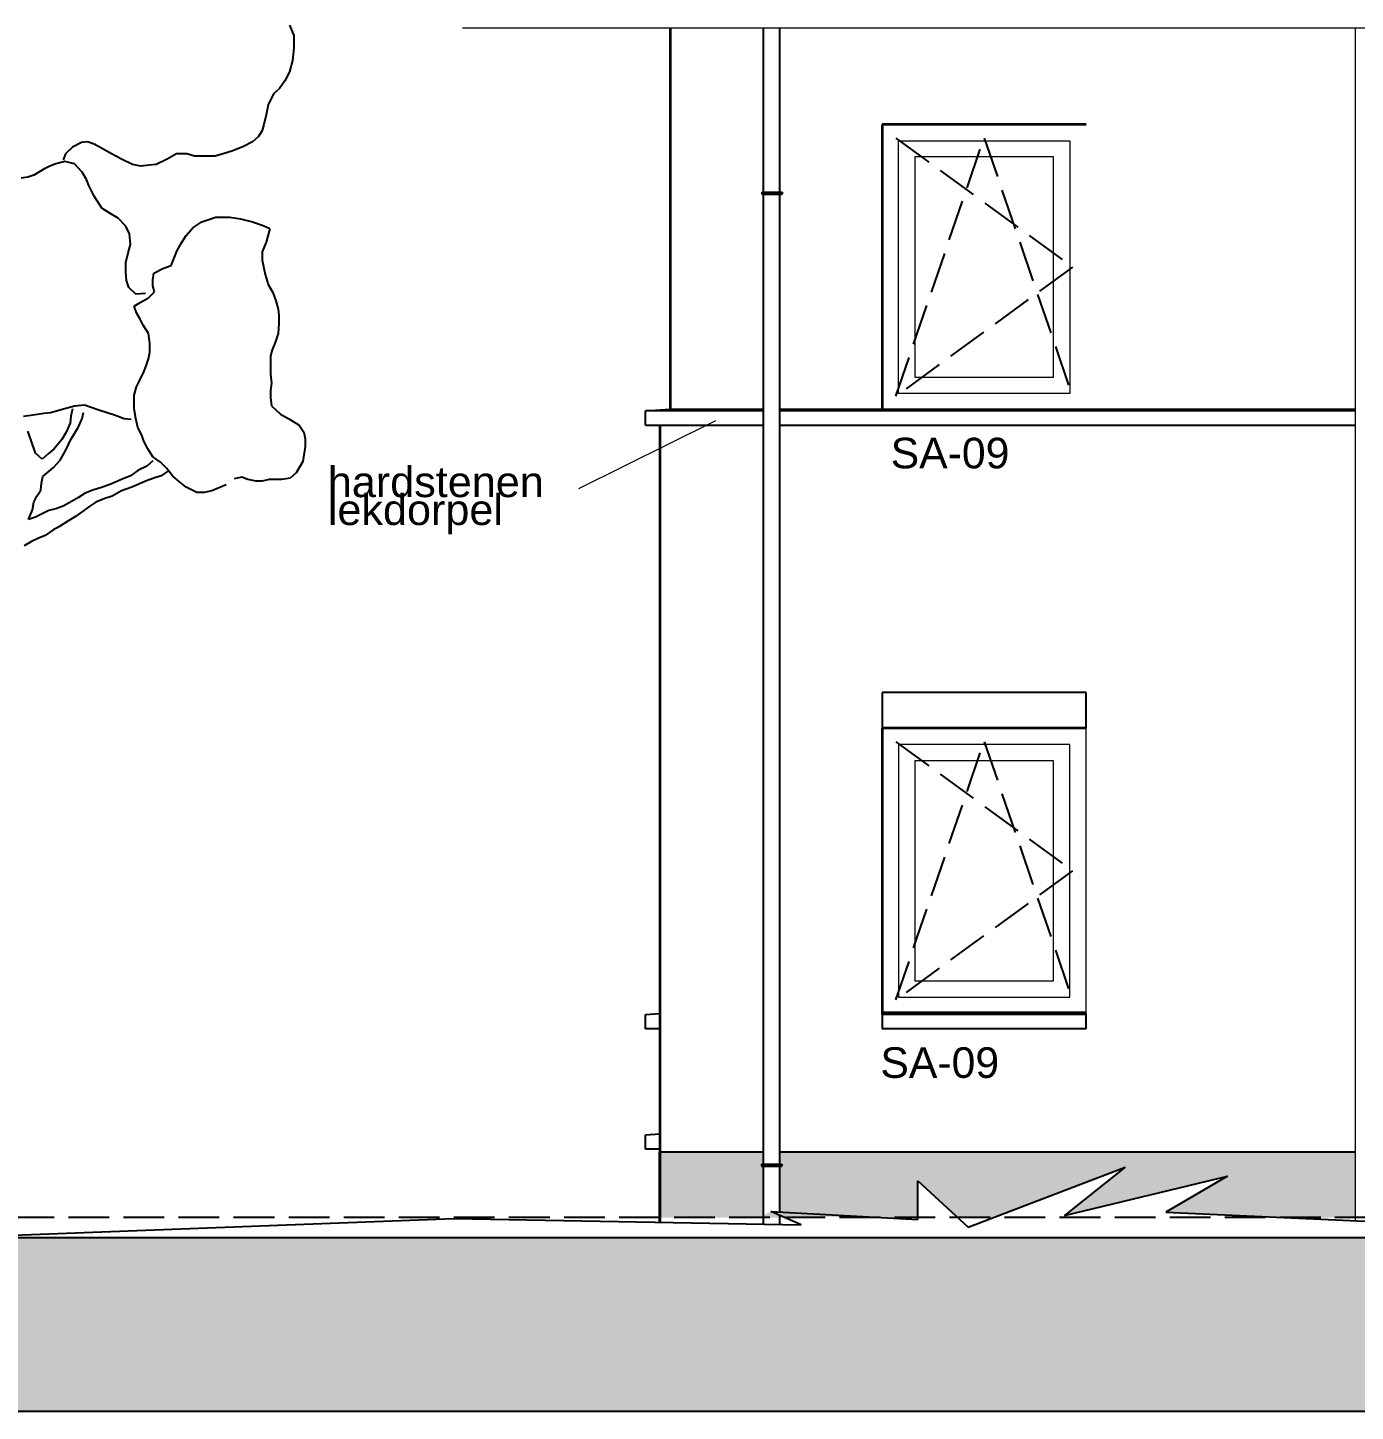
# Model space of a CAD drawing. Header units: millimetres. Extents: x 0 to 1200, y 0 to 841.
# Drawn here: x 270.9 to 336, y 662.8 to 730.6 of the extents above; entities that cross this region are included whole.
import ezdxf

# ---------------------------------------------------------------- set-up
doc = ezdxf.new("R2010")
doc.units = ezdxf.units.MM
doc.linetypes.add('PUNKT2_S9', pattern=[1, 0, -1])
doc.linetypes.add('VERDECKT2_S2', pattern=[2.7, 2, -0.7])
doc.layers.add('Standard', color=7, linetype='Continuous', lineweight=25)
doc.styles.add('ARIAL', font='arial.ttf')

msp = doc.modelspace()

# ---------------------------------------------------------------- hatches: boundary and pattern name
at = {"layer": 'Standard', "linetype": 'PUNKT2_S9', "lineweight": 25}
for points in [[(306.948, 675.503), (301.868, 675.503), (301.868, 672.303), (307.985, 672.303), (307.312, 672.594), (306.948, 672.423), (306.948, 674.823), (306.844, 674.823), (306.844, 674.923), (306.948, 674.923)], [(335.968, 675.503), (307.748, 675.503), (307.748, 674.923), (307.855, 674.923), (307.855, 674.823), (307.748, 674.823), (307.748, 672.38), (312.678, 672.303), (314.51, 672.303), (314.51, 674.104), (316.482, 672.303), (318.211, 672.303), (324.686, 674.775), (321.708, 672.397), (329.692, 674.327), (326.672, 672.565), (332.477, 672.303), (335.968, 672.303)]]:
    msp.add_hatch(color=253, dxfattribs=at).paths.add_polyline_path(points)
at = {"layer": 'Standard', "linetype": 'PUNKT2_S9', "lineweight": -3}
h = msp.add_hatch(color=0, dxfattribs=at)
h.paths.add_polyline_path([(399.628, 667.961), (399.653, 668.19), (399.622, 668.441), (399.528, 668.636), (399.381, 668.779), (399.181, 668.854), (398.956, 668.869), (398.506, 668.873), (397.783, 668.873), (397.783, 667.477), (398.468, 667.477), (399.009, 667.492), (399.3, 667.544), (399.447, 667.634), (399.559, 667.777)])
h.paths.add_polyline_path([(425.334, 667.492), (425.624, 667.544), (425.771, 667.634), (425.884, 667.777), (425.953, 667.961), (425.978, 668.19), (425.946, 668.441), (425.852, 668.636), (425.706, 668.779), (425.506, 668.854), (425.28, 668.869), (424.83, 668.873), (424.108, 668.873), (424.108, 667.477), (424.793, 667.477)])
h.paths.add_polyline_path([(266.468, 662.803), (566.468, 662.803), (566.468, 671.303), (266.468, 671.303)])
h.paths.add_polyline_path([(457.576, 665.23), (459.877, 665.23), (459.877, 664.303), (456.651, 664.303), (456.651, 669.758), (457.576, 669.758)], flags=16)
h.paths.add_polyline_path([(455.754, 669.803), (455.754, 668.873), (453.28, 668.873), (453.28, 667.654), (455.582, 667.654), (455.582, 666.727), (453.28, 666.727), (453.28, 665.23), (455.841, 665.23), (455.841, 664.303), (452.355, 664.303), (452.355, 669.803)], flags=16)
h.paths.add_polyline_path([(448.619, 669.803), (449.779, 665.732), (450.901, 669.803), (451.884, 669.803), (450.242, 664.303), (449.254, 664.303), (447.616, 669.803)], flags=16)
h.paths.add_polyline_path([(447.213, 668.873), (444.739, 668.873), (444.739, 667.654), (447.041, 667.654), (447.041, 666.727), (444.739, 666.727), (444.739, 665.23), (447.3, 665.23), (447.3, 664.303), (443.814, 664.303), (443.814, 669.803), (447.213, 669.803)], flags=16)
h.paths.add_polyline_path([(440.966, 667.252), (442.96, 667.252), (442.96, 665.061), (442.604, 664.742), (442.116, 664.464), (441.563, 664.273), (441, 664.21), (440.328, 664.299), (439.746, 664.57), (439.277, 665.013), (438.943, 665.605), (438.74, 666.311), (438.674, 667.071), (438.749, 667.883), (438.974, 668.599), (439.343, 669.188), (439.853, 669.623), (440.347, 669.83), (440.95, 669.897), (441.71, 669.788), (442.282, 669.466), (442.679, 668.955), (442.901, 668.28), (441.982, 668.073), (441.841, 668.437), (441.616, 668.711), (441.315, 668.887), (440.95, 668.948), (440.406, 668.831), (439.984, 668.486), (439.718, 667.912), (439.627, 667.117), (439.718, 666.261), (439.99, 665.646), (440.41, 665.282), (440.94, 665.158), (441.231, 665.192), (441.522, 665.293), (441.794, 665.447), (442.026, 665.628), (442.026, 666.325), (440.966, 666.325)], flags=16)
h.paths.add_polyline_path([(435.826, 665.718), (435.904, 665.454), (436.092, 665.234), (436.36, 665.158), (436.623, 665.211), (436.798, 665.368), (436.895, 665.695), (436.926, 666.25), (436.926, 669.803), (437.848, 669.803), (437.848, 666.322), (437.824, 665.718), (437.748, 665.271), (437.558, 664.839), (437.261, 664.498), (436.852, 664.28), (436.329, 664.21), (435.729, 664.321), (435.285, 664.663), (435.01, 665.226), (434.916, 666.003), (435.788, 666.123)], flags=16)
h.paths.add_polyline_path([(433.465, 669.803), (434.39, 669.803), (434.39, 664.303), (433.465, 664.303)], flags=16)
h.paths.add_polyline_path([(431.592, 668.873), (429.457, 668.873), (429.457, 669.803), (432.812, 669.803), (432.812, 668.941), (430.301, 665.23), (432.909, 665.23), (432.909, 664.303), (429.185, 664.303), (429.185, 665.305)], flags=16)
h.paths.add_polyline_path([(424.108, 666.599), (424.108, 664.303), (423.183, 664.303), (423.183, 669.803), (425.131, 669.803), (425.765, 669.766), (426.196, 669.653), (426.496, 669.45), (426.731, 669.128), (426.881, 668.722), (426.931, 668.261), (426.856, 667.695), (426.628, 667.237), (426.25, 666.91), (425.721, 666.73), (425.996, 666.51), (426.215, 666.269), (426.447, 665.92), (426.744, 665.377), (427.303, 664.303), (426.196, 664.303), (425.527, 665.5), (425.228, 666.021), (425.04, 666.307), (424.905, 666.449), (424.762, 666.535), (424.571, 666.584), (424.296, 666.599)], flags=16)
h.paths.add_polyline_path([(422.307, 668.873), (419.834, 668.873), (419.834, 667.654), (422.136, 667.654), (422.136, 666.727), (419.834, 666.727), (419.834, 665.23), (422.395, 665.23), (422.395, 664.303), (418.909, 664.303), (418.909, 669.803), (422.307, 669.803)], flags=16)
h.paths.add_polyline_path([(414.669, 669.803), (418.312, 669.803), (418.312, 668.873), (416.955, 668.873), (416.955, 664.303), (416.029, 664.303), (416.029, 668.873), (414.669, 668.873)], flags=16)
h.paths.add_polyline_path([(411.302, 669.803), (411.302, 667.638), (413.115, 667.638), (413.115, 669.803), (414.041, 669.803), (414.041, 664.303), (413.115, 664.303), (413.115, 666.708), (411.302, 666.708), (411.302, 664.303), (410.377, 664.303), (410.377, 669.803)], flags=16)
h.paths.add_polyline_path([(408.682, 666.325), (409.579, 665.984), (409.304, 665.2), (408.892, 664.644), (408.348, 664.318), (407.676, 664.21), (406.844, 664.397), (406.175, 664.956), (405.734, 665.845), (405.587, 667.005), (405.734, 668.224), (406.178, 669.135), (406.863, 669.706), (407.732, 669.897), (408.494, 669.747), (409.098, 669.301), (409.37, 668.869), (409.567, 668.288), (408.651, 668.025), (408.526, 668.407), (408.31, 668.7), (408.025, 668.884), (407.685, 668.948), (407.223, 668.839), (406.857, 668.509), (406.619, 667.935), (406.54, 667.087), (406.619, 666.194), (406.854, 665.601), (407.213, 665.267), (407.666, 665.158), (408.01, 665.23), (408.301, 665.44), (408.529, 665.8)], flags=16)
h.paths.add_polyline_path([(402.404, 667.654), (404.706, 667.654), (404.706, 666.727), (402.404, 666.727), (402.404, 665.23), (404.965, 665.23), (404.965, 664.303), (401.479, 664.303), (401.479, 669.803), (404.878, 669.803), (404.878, 668.873), (402.404, 668.873)], flags=16)
h.paths.add_polyline_path([(398.715, 666.307), (398.581, 666.449), (398.437, 666.535), (398.246, 666.584), (397.971, 666.599), (397.783, 666.599), (397.783, 664.303), (396.858, 664.303), (396.858, 669.803), (398.806, 669.803), (399.441, 669.766), (399.872, 669.653), (400.172, 669.45), (400.406, 669.128), (400.557, 668.722), (400.607, 668.261), (400.532, 667.695), (400.303, 667.237), (399.925, 666.91), (399.397, 666.73), (399.672, 666.51), (399.891, 666.269), (400.122, 665.92), (400.419, 665.377), (400.979, 664.303), (399.872, 664.303), (399.203, 665.5), (398.903, 666.021)], flags=16)

# ---------------------------------------------------------------- linework, layer by layer
at = {"layer": 'Standard', "color": 7, "linetype": 'Continuous', "lineweight": -3}
for p, q in [((283.705, 730.771), (283.926, 730.254)), ((306.948, 730.133), (306.948, 730.643)), ((307.748, 730.133), (307.748, 730.643)), ((283.926, 730.254), (283.926, 729.662)), ((306.948, 729.976), (306.948, 730.133)), ((306.948, 729.824), (306.948, 729.976)), ((307.748, 729.976), (307.748, 730.133)), ((307.748, 729.824), (307.748, 729.976)), ((283.926, 729.662), (283.852, 729.034)), ((306.948, 729.679), (306.948, 729.824)), ((306.948, 729.545), (306.948, 729.679)), ((306.948, 729.426), (306.948, 729.545)), ((306.948, 724.574), (306.948, 729.426)), ((307.748, 729.679), (307.748, 729.824)), ((307.748, 729.545), (307.748, 729.679)), ((307.748, 729.426), (307.748, 729.545)), ((307.748, 724.574), (307.748, 729.426)), ((283.852, 729.034), (283.705, 728.481)), ((283.483, 728.035), (283.224, 727.668)), ((283.705, 728.481), (283.483, 728.035)), ((282.928, 727.407), (282.67, 726.854)), ((283.224, 727.668), (282.928, 727.407)), ((282.67, 726.854), (282.559, 726.375)), ((282.448, 725.893), (282.374, 725.598)), ((282.559, 726.375), (282.448, 725.893)), ((282.189, 725.301), (281.893, 725.043)), ((282.374, 725.598), (282.189, 725.301)), ((273.061, 724.784), (272.728, 724.451)), ((273.504, 725.007), (273.061, 724.784)), ((273.8, 725.043), (273.504, 725.007)), ((274.132, 724.932), (273.8, 725.043)), ((274.465, 724.748), (274.132, 724.932)), ((274.982, 724.451), (274.465, 724.748)), ((280.933, 724.599), (280.452, 724.451)), ((281.45, 724.822), (280.933, 724.599)), ((281.893, 725.043), (281.45, 724.822)), ((306.948, 724.455), (306.948, 724.574)), ((307.748, 724.455), (307.748, 724.574)), ((271.952, 723.861), (271.657, 723.713)), ((272.248, 723.972), (271.952, 723.861)), ((272.691, 724.082), (272.248, 723.972)), ((272.728, 724.451), (272.617, 724.156)), ((273.172, 723.972), (272.691, 724.082)), ((273.541, 723.564), (273.172, 723.972)), ((275.463, 724.192), (274.982, 724.451)), ((276.017, 723.936), (275.463, 724.192)), ((276.424, 723.861), (276.017, 723.936)), ((276.831, 723.897), (276.424, 723.861)), ((277.163, 723.936), (276.831, 723.897)), ((277.717, 724.192), (277.163, 723.936)), ((278.161, 724.451), (277.717, 724.192)), ((278.678, 724.451), (278.161, 724.451)), ((279.048, 724.341), (278.678, 724.451)), ((279.454, 724.341), (279.048, 724.341)), ((280.045, 724.341), (279.454, 724.341)), ((280.452, 724.451), (280.045, 724.341)), ((306.948, 724.321), (306.948, 724.455)), ((306.948, 724.176), (306.948, 724.321)), ((306.948, 724.024), (306.948, 724.176)), ((306.948, 723.867), (306.948, 724.024)), ((306.948, 722.573), (306.948, 723.867)), ((307.748, 724.321), (307.748, 724.455)), ((307.748, 724.176), (307.748, 724.321)), ((307.748, 724.024), (307.748, 724.176)), ((307.748, 723.867), (307.748, 724.024)), ((307.748, 722.573), (307.748, 723.867)), ((270.881, 723.306), (270.548, 723.27)), ((271.175, 723.416), (270.881, 723.306)), ((271.657, 723.713), (271.175, 723.416)), ((273.763, 723.195), (273.541, 723.564)), ((273.874, 722.898), (273.763, 723.195)), ((274.132, 722.383), (273.874, 722.898)), ((306.866, 722.573), (306.872, 722.573)), ((306.866, 722.573), (306.866, 722.473)), ((306.872, 722.573), (306.89, 722.573)), ((306.89, 722.573), (306.92, 722.573)), ((306.92, 722.573), (306.961, 722.573)), ((306.961, 722.573), (307.012, 722.573)), ((307.012, 722.573), (307.072, 722.573)), ((307.072, 722.573), (307.139, 722.573)), ((307.139, 722.573), (307.211, 722.573)), ((307.211, 722.573), (307.287, 722.573)), ((307.287, 722.573), (307.366, 722.573)), ((307.366, 722.573), (307.444, 722.573)), ((307.444, 722.573), (307.52, 722.573)), ((307.52, 722.573), (307.593, 722.573)), ((307.593, 722.573), (307.66, 722.573)), ((307.66, 722.573), (307.719, 722.573)), ((307.719, 722.573), (307.77, 722.573)), ((307.77, 722.573), (307.811, 722.573)), ((307.811, 722.573), (307.841, 722.573)), ((307.841, 722.573), (307.859, 722.573)), ((307.859, 722.573), (307.866, 722.573)), ((307.866, 722.573), (307.866, 722.473)), ((274.502, 721.791), (274.132, 722.383)), ((306.866, 722.473), (306.872, 722.473)), ((306.872, 722.473), (306.89, 722.473)), ((306.89, 722.473), (306.92, 722.473)), ((306.92, 722.473), (306.961, 722.473)), ((306.948, 674.923), (306.948, 722.473)), ((306.961, 722.473), (307.012, 722.473)), ((307.012, 722.473), (307.072, 722.473)), ((307.072, 722.473), (307.139, 722.473)), ((307.139, 722.473), (307.211, 722.473)), ((307.211, 722.473), (307.287, 722.473)), ((307.287, 722.473), (307.366, 722.473)), ((307.366, 722.473), (307.444, 722.473)), ((307.444, 722.473), (307.52, 722.473)), ((307.52, 722.473), (307.593, 722.473)), ((307.593, 722.473), (307.66, 722.473)), ((307.66, 722.473), (307.719, 722.473)), ((307.719, 722.473), (307.77, 722.473)), ((307.748, 674.923), (307.748, 722.473)), ((307.77, 722.473), (307.811, 722.473)), ((307.811, 722.473), (307.841, 722.473)), ((307.841, 722.473), (307.859, 722.473)), ((307.859, 722.473), (307.866, 722.473)), ((274.871, 721.569), (274.502, 721.791)), ((275.315, 721.31), (274.871, 721.569)), ((275.684, 720.905), (275.315, 721.31)), ((279.417, 721.125), (279.75, 721.236)), ((279.75, 721.236), (280.082, 721.346)), ((280.082, 721.346), (280.489, 721.346)), ((280.489, 721.346), (280.784, 721.346)), ((280.784, 721.346), (281.303, 721.274)), ((281.303, 721.274), (281.893, 721.125)), ((275.869, 720.534), (275.684, 720.905)), ((275.906, 720.016), (275.869, 720.534)), ((278.641, 720.459), (278.974, 720.831)), ((278.974, 720.831), (279.417, 721.125)), ((281.893, 721.125), (282.411, 720.941)), ((282.411, 720.941), (282.744, 720.792)), ((282.744, 720.792), (282.559, 720.129)), ((275.796, 719.611), (275.906, 720.016)), ((278.198, 719.721), (278.419, 720.09)), ((278.419, 720.09), (278.641, 720.459)), ((282.559, 720.129), (282.374, 719.647)), ((275.684, 719.13), (275.796, 719.611)), ((275.684, 718.65), (275.684, 719.13)), ((277.902, 718.981), (278.198, 719.721)), ((282.374, 719.647), (282.374, 719.24)), ((282.374, 719.24), (282.522, 718.538)), ((275.722, 718.243), (275.684, 718.65)), ((277.015, 718.279), (277.052, 718.612)), ((277.052, 718.612), (277.496, 718.835)), ((277.496, 718.835), (277.902, 718.981)), ((282.522, 718.538), (282.67, 718.059)), ((275.833, 717.91), (275.722, 718.243)), ((276.166, 717.577), (275.833, 717.91)), ((277.015, 717.984), (277.015, 718.279)), ((277.088, 717.687), (277.015, 717.984)), ((282.67, 718.059), (282.891, 717.651)), ((276.092, 716.985), (276.386, 717.172)), ((276.645, 717.613), (276.166, 717.577)), ((276.386, 717.172), (276.794, 717.393)), ((276.794, 717.393), (277.088, 717.687)), ((282.891, 717.651), (283.039, 717.246)), ((283.039, 717.246), (283.15, 716.839)), ((276.202, 716.655), (276.092, 716.985)), ((276.386, 716.358), (276.202, 716.655)), ((283.15, 716.839), (283.187, 716.544)), ((283.187, 716.544), (283.187, 716.135)), ((276.535, 716.063), (276.386, 716.358)), ((276.794, 715.656), (276.535, 716.063)), ((283.187, 716.135), (283.15, 715.656)), ((276.868, 715.176), (276.794, 715.656)), ((276.868, 714.731), (276.868, 715.176)), ((283.003, 715.212), (282.855, 714.843)), ((283.15, 715.656), (283.003, 715.212)), ((276.682, 714.067), (276.794, 714.4)), ((276.794, 714.4), (276.868, 714.731)), ((282.855, 714.843), (282.781, 714.546)), ((282.781, 714.546), (282.781, 714.141)), ((276.349, 713.327), (276.572, 713.77)), ((276.572, 713.77), (276.682, 714.067)), ((282.781, 714.141), (282.781, 713.66)), ((276.092, 712.625), (276.202, 713.032)), ((276.202, 713.032), (276.349, 713.327)), ((282.781, 713.66), (282.818, 713.217)), ((282.818, 713.217), (282.781, 712.848)), ((276.092, 712.33), (276.092, 712.625)), ((276.092, 711.961), (276.092, 712.33)), ((282.781, 712.848), (282.781, 712.515)), ((282.781, 712.515), (282.818, 712.107)), ((270.659, 711.59), (271.138, 711.664)), ((271.138, 711.664), (271.657, 711.738)), ((271.657, 711.738), (271.989, 711.774)), ((271.989, 711.774), (272.285, 711.849)), ((272.285, 711.849), (272.802, 711.997)), ((272.802, 711.997), (273.172, 712.107)), ((273.061, 711.961), (272.987, 711.59)), ((273.172, 712.107), (273.652, 712.146)), ((273.541, 711.48), (273.616, 711.774)), ((273.652, 712.146), (273.985, 712.035)), ((273.985, 712.035), (274.318, 711.923)), ((274.318, 711.923), (274.761, 711.774)), ((274.761, 711.774), (275.13, 711.664)), ((275.13, 711.664), (275.61, 711.48)), ((276.166, 711.48), (276.092, 711.961)), ((282.818, 712.107), (283.261, 711.7)), ((283.261, 711.7), (283.705, 711.444)), ((272.95, 711.259), (272.765, 710.814)), ((272.987, 711.59), (272.95, 711.259)), ((273.172, 710.742), (273.356, 711.072)), ((273.356, 711.072), (273.541, 711.48)), ((275.61, 711.48), (275.943, 711.444)), ((276.276, 711.036), (276.166, 711.48)), ((276.461, 710.667), (276.276, 711.036)), ((283.705, 711.444), (284.185, 711.147)), ((284.185, 711.147), (284.407, 710.814)), ((271.028, 710.445), (270.881, 710.852)), ((271.25, 709.781), (271.028, 710.445)), ((272.543, 710.445), (272.173, 710.001)), ((272.765, 710.814), (272.543, 710.445)), ((272.765, 709.965), (272.987, 710.445)), ((272.987, 710.445), (273.172, 710.742)), ((276.572, 710.37), (276.461, 710.667)), ((276.757, 710.001), (276.572, 710.37)), ((284.407, 710.814), (284.481, 710.483)), ((284.481, 710.483), (284.481, 710.112)), ((271.583, 709.484), (271.25, 709.781)), ((271.877, 709.743), (271.583, 709.484)), ((272.173, 710.001), (271.877, 709.743)), ((272.469, 709.446), (272.765, 709.965)), ((277.015, 709.594), (276.757, 710.001)), ((284.481, 710.112), (284.369, 709.374)), ((271.62, 708.633), (272.137, 709.079)), ((272.137, 709.079), (272.469, 709.446)), ((276.276, 708.93), (275.906, 708.672)), ((276.719, 709.151), (276.276, 708.93)), ((277.015, 709.41), (276.719, 709.151)), ((277.384, 709.335), (277.015, 709.594)), ((277.68, 709.041), (277.384, 709.335)), ((277.792, 708.93), (277.421, 708.672)), ((277.976, 708.672), (277.68, 709.041)), ((284.369, 709.374), (284.038, 708.818)), ((271.508, 707.967), (271.546, 708.303)), ((271.546, 708.303), (271.62, 708.633)), ((274.945, 708.264), (274.539, 708.116)), ((275.463, 708.487), (274.945, 708.264)), ((275.906, 708.672), (275.463, 708.487)), ((276.313, 708.264), (275.98, 708.116)), ((276.645, 708.413), (276.313, 708.264)), ((277.052, 708.559), (276.645, 708.413)), ((277.421, 708.672), (277.052, 708.559)), ((278.309, 708.377), (277.976, 708.672)), ((278.641, 708.116), (278.309, 708.377)), ((281.376, 708.597), (280.995, 708.516)), ((281.672, 708.487), (281.376, 708.597)), ((282.079, 708.413), (281.672, 708.487)), ((282.374, 708.413), (282.079, 708.413)), ((282.707, 708.487), (282.374, 708.413)), ((283.039, 708.487), (282.707, 708.487)), ((283.334, 708.487), (283.039, 708.487)), ((283.742, 708.559), (283.334, 708.487)), ((284.038, 708.818), (283.742, 708.559)), ((271.175, 707.378), (271.324, 707.673)), ((271.324, 707.673), (271.508, 707.967)), ((273.356, 707.601), (272.912, 707.34)), ((273.689, 707.821), (273.356, 707.601)), ((274.059, 707.967), (273.689, 707.821)), ((274.539, 708.116), (274.059, 707.967)), ((275.02, 707.673), (274.651, 707.562)), ((275.463, 707.931), (275.02, 707.673)), ((275.98, 708.116), (275.463, 707.931)), ((279.158, 707.857), (278.641, 708.116)), ((279.529, 707.857), (279.158, 707.857)), ((279.898, 707.931), (279.529, 707.857)), ((280.601, 708.228), (279.898, 707.931)), ((270.918, 706.527), (271.102, 707.009)), ((271.102, 707.009), (271.175, 707.378)), ((271.915, 706.971), (271.546, 706.786)), ((272.248, 707.045), (271.915, 706.971)), ((272.617, 707.191), (272.248, 707.045)), ((272.912, 707.34), (272.617, 707.191)), ((273.504, 706.896), (273.208, 706.676)), ((273.911, 707.191), (273.504, 706.896)), ((274.206, 707.378), (273.911, 707.191)), ((274.651, 707.562), (274.206, 707.378)), ((271.25, 706.638), (270.918, 706.527)), ((271.546, 706.786), (271.25, 706.638)), ((272.839, 706.453), (272.433, 706.194)), ((273.208, 706.676), (272.839, 706.453)), ((271.361, 705.603), (271.065, 705.456)), ((271.73, 705.751), (271.361, 705.603)), ((272.1, 706.01), (271.73, 705.751)), ((272.433, 706.194), (272.1, 706.01)), ((271.065, 705.456), (270.695, 705.234)), ((306.844, 674.923), (306.85, 674.923)), ((306.844, 674.923), (306.844, 674.823)), ((306.844, 674.823), (306.85, 674.823)), ((306.85, 674.923), (306.868, 674.923)), ((306.85, 674.823), (306.868, 674.823)), ((306.868, 674.923), (306.898, 674.923)), ((306.868, 674.823), (306.898, 674.823)), ((306.898, 674.923), (306.939, 674.923)), ((306.898, 674.823), (306.939, 674.823)), ((306.939, 674.923), (306.99, 674.923)), ((306.939, 674.823), (306.99, 674.823)), ((306.948, 671.984), (306.948, 674.823)), ((306.99, 674.923), (307.05, 674.923)), ((306.99, 674.823), (307.05, 674.823)), ((307.05, 674.923), (307.117, 674.923)), ((307.05, 674.823), (307.117, 674.823)), ((307.117, 674.923), (307.189, 674.923)), ((307.117, 674.823), (307.189, 674.823)), ((307.189, 674.923), (307.266, 674.923)), ((307.189, 674.823), (307.266, 674.823)), ((307.266, 674.923), (307.344, 674.923)), ((307.266, 674.823), (307.344, 674.823)), ((307.344, 674.923), (307.349, 674.923)), ((307.344, 674.823), (307.349, 674.823)), ((307.349, 674.923), (307.355, 674.923)), ((307.349, 674.823), (307.355, 674.823)), ((307.355, 674.923), (307.433, 674.923)), ((307.355, 674.823), (307.433, 674.823)), ((307.433, 674.923), (307.509, 674.923)), ((307.433, 674.823), (307.509, 674.823)), ((307.509, 674.923), (307.582, 674.923)), ((307.509, 674.823), (307.582, 674.823)), ((307.582, 674.923), (307.649, 674.923)), ((307.582, 674.823), (307.649, 674.823)), ((307.649, 674.923), (307.708, 674.923)), ((307.649, 674.823), (307.708, 674.823)), ((307.708, 674.923), (307.759, 674.923)), ((307.708, 674.823), (307.759, 674.823)), ((307.748, 672.571), (307.748, 674.823)), ((307.759, 674.923), (307.8, 674.923)), ((307.759, 674.823), (307.8, 674.823)), ((307.8, 674.923), (307.83, 674.923)), ((307.8, 674.823), (307.83, 674.823)), ((307.83, 674.923), (307.849, 674.923)), ((307.83, 674.823), (307.849, 674.823)), ((307.849, 674.923), (307.855, 674.923)), ((307.849, 674.823), (307.855, 674.823)), ((307.855, 674.923), (307.855, 674.823)), ((307.748, 671.969), (307.748, 672.406))]:
    msp.add_line(p, q, dxfattribs=at)
at = {"layer": 'Standard', "color": 9, "linetype": 'Continuous', "lineweight": 18}
for p, q in [((292.192, 730.643), (292.185, 730.643)), ((292.185, 730.643), (292.192, 730.643)), ((292.192, 730.643), (454.543, 730.643))]:
    msp.add_line(p, q, dxfattribs=at)
at = {"layer": 'Standard', "color": 55, "linetype": 'Continuous', "lineweight": 18}
for p, q in [((302.368, 727.203), (302.368, 730.643)), ((302.368, 727.203), (302.368, 730.643)), ((302.368, 727.803), (302.368, 711.945)), ((302.368, 727.803), (302.368, 711.945))]:
    msp.add_line(p, q, dxfattribs=at)
at = {"layer": 'Standard', "color": 117, "linetype": 'Continuous', "lineweight": 35}
for p, q in [((302.368, 730.643), (302.368, 711.945)), ((322.768, 725.903), (312.768, 725.903)), ((312.768, 725.903), (312.768, 711.945)), ((301.868, 711.153), (301.868, 672.077)), ((322.768, 696.303), (312.768, 696.303)), ((312.768, 696.303), (312.768, 682.253))]:
    msp.add_line(p, q, dxfattribs=at)
at = {"layer": 'Standard', "color": 36, "linetype": 'Continuous', "lineweight": 18}
for p, q in [((335.961, 730.643), (335.967, 672.146)), ((301.868, 698.203), (301.868, 711.153)), ((301.868, 698.203), (301.868, 711.153)), ((301.868, 698.203), (301.868, 675.503)), ((301.868, 698.203), (301.868, 675.503)), ((322.768, 696.303), (312.768, 696.303)), ((312.768, 696.303), (312.768, 682.312)), ((322.768, 682.312), (322.768, 696.303))]:
    msp.add_line(p, q, dxfattribs=at)
at = {"layer": 'Standard', "color": 7, "linetype": 'VERDECKT2_S2', "lineweight": -3}
for p, q in [((313.438, 725.233), (322.098, 718.903)), ((313.438, 712.573), (317.768, 725.233)), ((317.768, 725.233), (322.098, 712.573)), ((322.098, 718.903), (313.438, 712.573)), ((313.438, 695.633), (322.098, 689.303)), ((313.438, 682.973), (317.768, 695.633)), ((317.768, 695.633), (322.098, 682.973)), ((322.098, 689.303), (313.438, 682.973)), ((566.468, 672.303), (266.468, 672.303))]:
    msp.add_line(p, q, dxfattribs=at)
at = {"layer": 'Standard', "color": 51, "linetype": 'Continuous', "lineweight": 18}
for p, q in [((313.568, 725.103), (314.368, 725.103)), ((313.568, 712.703), (313.568, 725.103)), ((314.368, 725.103), (321.168, 725.103)), ((321.168, 725.103), (321.968, 725.103)), ((321.968, 725.103), (321.968, 712.703)), ((321.168, 724.303), (314.368, 724.303)), ((314.368, 724.303), (314.368, 713.503)), ((321.168, 713.503), (321.168, 724.303)), ((314.368, 713.503), (321.168, 713.503)), ((314.368, 712.703), (313.568, 712.703)), ((321.168, 712.703), (314.368, 712.703)), ((321.968, 712.703), (321.168, 712.703)), ((321.968, 695.503), (313.568, 695.503)), ((313.568, 695.503), (313.568, 683.103)), ((321.968, 683.103), (321.968, 695.503)), ((321.168, 694.703), (314.368, 694.703)), ((314.368, 694.703), (314.368, 683.903)), ((321.168, 683.903), (321.168, 694.703)), ((314.368, 683.903), (321.168, 683.903)), ((313.568, 683.103), (321.968, 683.103))]:
    msp.add_line(p, q, dxfattribs=at)
at = {"layer": 'Standard', "color": 117, "linetype": 'Continuous', "lineweight": -3}
for p, q in [((301.168, 711.853), (302.368, 711.945)), ((301.168, 711.853), (302.368, 711.945)), ((301.168, 711.153), (301.168, 711.853)), ((306.948, 711.853), (301.168, 711.853)), ((301.168, 711.153), (301.168, 711.853)), ((302.368, 711.945), (306.948, 711.945)), ((307.748, 711.945), (312.768, 711.945)), ((335.963, 711.853), (307.748, 711.853)), ((312.768, 711.945), (313.568, 711.945)), ((313.568, 711.945), (321.968, 711.945)), ((321.968, 711.945), (322.768, 711.945)), ((322.768, 711.945), (335.963, 711.945)), ((301.168, 711.153), (306.948, 711.153)), ((307.748, 711.153), (335.963, 711.153)), ((301.168, 682.253), (301.868, 682.312)), ((301.168, 681.553), (301.168, 682.253)), ((322.768, 682.353), (312.768, 682.353)), ((312.768, 682.312), (312.768, 682.253)), ((322.768, 682.253), (312.768, 682.253)), ((312.768, 682.253), (312.768, 681.553)), ((322.768, 682.253), (322.768, 682.312)), ((322.768, 681.553), (322.768, 682.253)), ((301.868, 681.553), (301.168, 681.553)), ((322.768, 681.553), (312.768, 681.553)), ((301.168, 676.353), (301.868, 676.412)), ((301.168, 675.653), (301.168, 676.353)), ((301.868, 675.653), (301.168, 675.653)), ((301.818, 675.503), (301.868, 675.507))]:
    msp.add_line(p, q, dxfattribs=at)
at = {"layer": 'Standard', "color": 7, "linetype": 'Continuous', "lineweight": 18}
msp.add_line((297.887, 708.057), (304.605, 711.377), dxfattribs=at)
at = {"layer": 'Standard', "color": 5, "linetype": 'Continuous', "lineweight": -3}
for p, q in [((322.768, 698.043), (312.768, 698.043)), ((312.768, 698.043), (312.768, 696.303)), ((322.768, 696.303), (322.768, 698.043))]:
    msp.add_line(p, q, dxfattribs=at)
at = {"layer": 'Standard', "color": 26, "linetype": 'Continuous', "lineweight": -3}
for p, q in [((301.848, 672.077), (301.848, 675.503)), ((306.948, 675.503), (301.848, 675.503)), ((301.848, 672.077), (301.848, 675.503)), ((335.967, 675.503), (307.748, 675.503))]:
    msp.add_line(p, q, dxfattribs=at)
at = {"layer": 'Standard', "color": 96, "linetype": 'Continuous', "lineweight": -3}
for p, q in [((316.992, 671.838), (324.686, 674.775)), ((324.686, 674.775), (321.708, 672.397)), ((314.51, 672.204), (314.51, 674.104)), ((314.51, 674.104), (316.992, 671.838)), ((321.708, 672.397), (329.692, 674.327)), ((329.692, 674.327), (326.672, 672.565)), ((307.312, 672.594), (314.51, 672.204)), ((308.802, 671.95), (307.312, 672.594)), ((326.672, 672.565), (345.287, 671.726)), ((266.468, 671.303), (291.759, 672.263)), ((291.759, 672.263), (308.802, 671.95)), ((562.472, 671.303), (266.468, 671.303))]:
    msp.add_line(p, q, dxfattribs=at)
at = {"layer": 'Standard', "color": 255, "linetype": 'Continuous', "lineweight": -3}
for p, q in [((562.472, 671.303), (266.468, 671.303)), ((266.468, 662.803), (566.468, 662.803))]:
    msp.add_line(p, q, dxfattribs=at)

# ---------------------------------------------------------------- texts
at = {"layer": 'Standard', "color": 30, "linetype": 'Continuous', "lineweight": 18, "char_height": 1.5, "width": 6.60116, "attachment_point": 7, "style": 'ARIAL'}
for insert in [(313.184, 709.016), (312.68, 679.13)]:
    msp.add_mtext('\\W1.00;SA-09', dxfattribs=dict(at, insert=insert))
at = {"layer": 'Standard', "color": 7, "linetype": 'Continuous', "lineweight": -3, "char_height": 1.5, "attachment_point": 7, "style": 'ARIAL'}
for s, insert, width in [('\\W1.01;hardstenen', (285.588, 707.606), 11.30379), ('\\W1.01;lekdorpel', (285.588, 705.806), 9.33011)]:
    msp.add_mtext(s, dxfattribs=dict(at, insert=insert, width=width))

doc.saveas('drawing.dxf')
